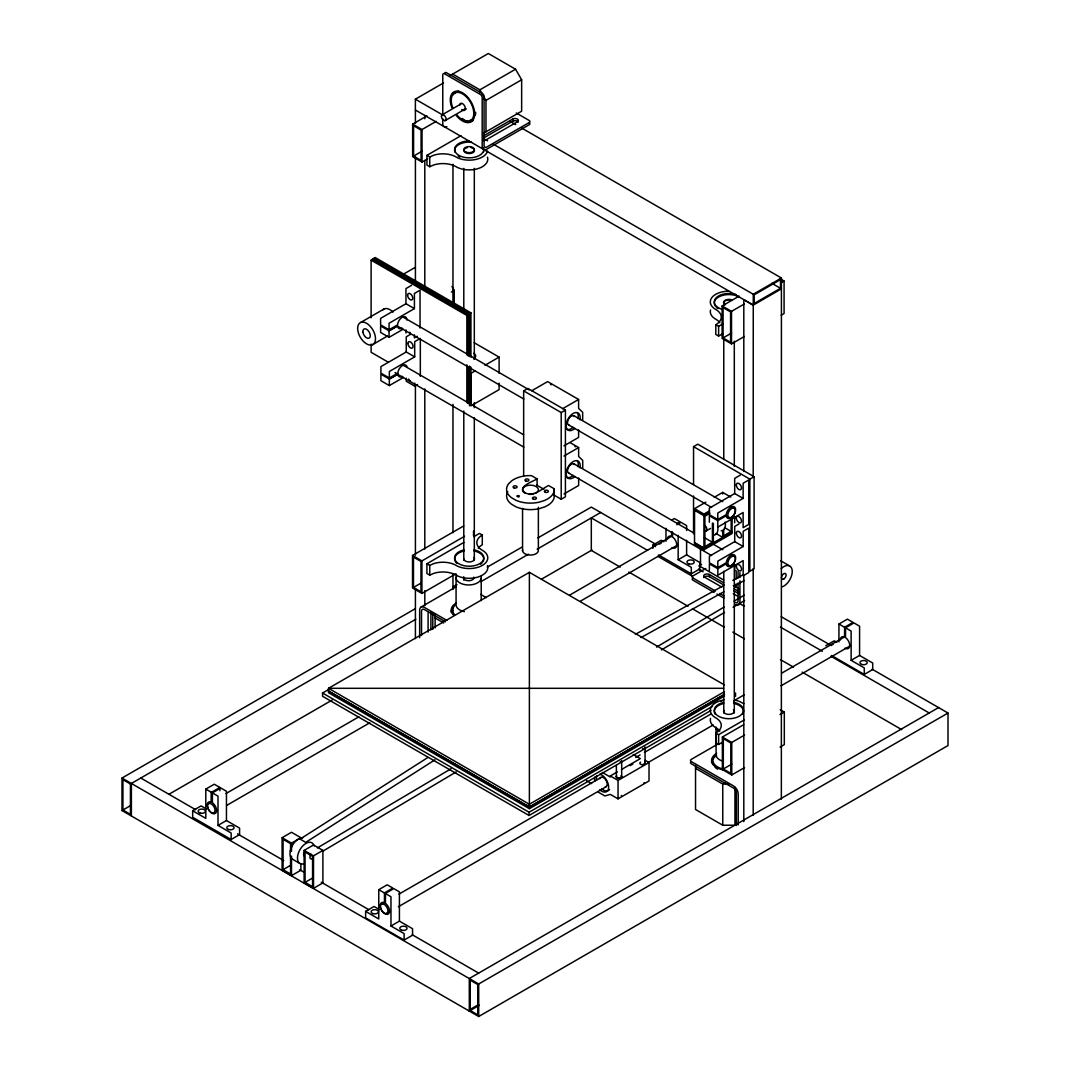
<?xml version="1.0" encoding="UTF-8"?>
<svg xmlns="http://www.w3.org/2000/svg" width="1070" height="1070" viewBox="0 0 1070 1070"><rect width="100%" height="100%" fill="white"/><g stroke="black" fill="none" stroke-linecap="round" stroke-linejoin="round"><path stroke-width="1.5" d="M537.1 478.905C533.716 481.192 515.82 487.077 525.423 493.029C533.943 496.841 541.594 489.003 548.535 485.512L554.166 488.763L554.126 491.29A23.888 13.79 0 0 1 544.79 500.372L539.347 502.138A23.888 13.79 0 0 1 515.7 500.171L511.34 497.603A23.888 13.79 0 0 1 508.504 483.907L511.687 480.805A23.888 13.79 0 0 1 527.63 475.628L531.482 475.655L537.1 478.905L537.1 485.405M420.323 376.279L420.323 338.428L414.692 341.678L414.692 356.858L406.239 351.976L380.907 366.609L380.907 373.109L389.346 377.991L397.853 373.082L397.96 372.159A6.634 3.825 -60 0 1 402.494 365.525A6.634 3.825 -60 0 1 407.028 366.93M644.809 763.953L642.508 764.716M427.92 757.466L300.108 839.107L305.739 842.371L434.955 759.82M322.725 851.252L456.181 771.925M661.38 649.931L724.524 612.401M733.124 607.279L744.613 600.457M317.362 847.922L451.018 768.768M656.539 647.082L724.082 607.078M734.14 601.126L744.212 595.174M450.216 75.502L488.335 53.5L515.553 69.216L521.652 79.782L521.652 111.213L482.731 133.683M415.414 123.384L415.374 99.189L443.528 82.925M427.706 158.775L422.035 162.051L412.645 156.635L412.645 124.12L426.85 115.921M515.553 69.216L479.882 89.813L452.663 74.097M442.084 114.851L461.357 103.723M412.645 124.12L422.035 129.537L436.239 121.338M446.297 119.934L465.57 108.806A3.317 1.913 60 0 0 466.052 108.658M521.652 79.782L485.981 100.379L483.546 98.962M413.582 156.086L421.085 160.433L421.085 130.085L413.582 125.752L413.582 156.086L422.102 151.178M487.452 157.143A18.578 10.727 0 0 1 478.758 168.378A18.578 10.727 0 0 1 457.492 167.495L456.114 166.733A18.658 10.767 0 0 0 433.604 165.021L429.739 166.733L426.93 165.101L426.93 155.351L461.023 135.663M482.731 136.358L512.69 119.064A3.317 1.913 0 0 1 517.385 119.064A3.317 1.913 0 0 1 517.385 121.779L485.994 139.902A3.317 1.913 0 0 1 482.797 140.397M482.731 138.525L512.69 121.231A3.317 1.913 0 0 1 518.241 122.1M516.275 113.005L529.115 120.428A2.648 1.538 0 0 1 529.115 122.595L486.877 146.978A3.986 2.3 -60 0 1 484.055 145.346L484.055 96.581A2.648 1.538 60 0 0 482.182 93.331L446.511 72.733A2.648 1.538 60 0 0 444.705 73.295M371.116 317.75L371.116 260.171L375.195 257.549L470.934 312.828L470.934 357.246M402.36 274.803L415.2 267.393M411.589 285.315L405.958 288.566L405.958 303.733L380.612 318.365L380.612 324.879L389.065 329.747L397.572 324.839L397.679 323.916A6.634 3.825 -60 0 1 402.815 316.974A6.634 3.825 -60 0 1 406.894 319.997M360.804 322.404L384.264 308.855M420.042 328.049L420.042 290.197L414.411 293.447L414.411 308.615L389.065 323.247L389.065 329.747M451.366 292.03L454.228 290.385L451.928 286.412M402.2 328.129A6.634 3.825 -60 0 1 397.679 326.724L397.532 325.895L389.012 330.804L380.612 325.962L380.612 332.462L389.065 337.331L403.149 329.212M397.572 325.922L389.065 330.831L389.065 337.331M372.36 344.767A12.613 7.276 60 0 0 369.565 325.614A12.613 7.276 60 0 0 357.808 330.376A12.613 7.276 60 0 0 372.36 344.767L387.541 335.993M410.465 334.362L406.239 336.809L406.239 351.976M417.22 336.248L414.411 337.879L414.411 334.843M470.934 312.828L469.503 313.657L469.503 356.43M466.854 354.932L466.854 315.449L469.61 313.724L373.764 258.378M414.692 356.858L389.346 371.491L389.346 377.991M397.813 374.139L389.306 379.047L380.907 374.192L380.907 380.693L389.346 385.574L403.43 377.442M402.494 376.359A6.634 3.825 -60 0 1 397.96 374.968L397.853 374.166L389.346 379.074L389.346 385.574M406.239 378.205L406.239 381.241L414.692 386.123L417.501 384.491M475.16 370.929L470.947 373.363L470.947 404.259M485.018 365.244L499.101 357.112L499.101 373.363M470.947 405.878L499.101 389.627L499.101 383.127M523.658 475.909L523.658 390.871L527.871 388.423L565.415 410.104L565.415 496.814L561.202 499.249L553.979 495.076M531.67 390.804L547.626 381.589L578.602 399.471L578.602 408.392L582.682 412.284L582.682 419.881M744.305 336.502L731.519 343.885L722.13 338.468L722.13 305.953L739.183 296.109M753.2 476.899L753.267 294.263L781.421 278.013L521.505 127.945M562.646 408.686L578.602 399.471M722.13 305.953L731.519 311.37L744.305 303.987M781.247 282.667L784.083 281.022L784.083 313.537L781.247 315.182M523.658 390.871L561.202 412.538L565.415 410.104M780.485 288.311L754.203 303.479L754.203 294.812L780.485 279.644L780.485 288.311L771.818 283.309M781.421 288.846L753.2 305.151L743.81 299.734L743.81 471.482M728.59 291.174A18.578 10.727 0 0 0 711.911 297.527A18.578 10.727 0 0 0 714.84 308.922L715.79 309.457A18.658 10.767 0 0 1 715.79 324.691L718.612 326.31L722.865 323.849M715.79 324.691L715.79 334.442L718.612 336.074L722.865 333.613M723.079 337.933L730.583 342.266L730.583 311.918L723.079 307.585L723.079 337.933L731.599 333.011M563.984 445.842L578.602 437.403L578.602 429.966M564.01 456.007L578.643 447.568L578.643 456.489L582.722 460.381L582.722 467.978M456.007 573.734L421.914 593.422L412.525 587.992L412.525 555.477L463.671 525.958M412.525 555.477L421.914 560.907L464.54 536.297M487.452 565.548A18.578 10.727 0 0 1 478.758 576.784A18.578 10.727 0 0 1 457.492 575.901L456.114 575.138A18.658 10.767 0 0 0 433.591 573.426L429.739 575.138L426.917 573.507L426.917 563.756L463.858 542.423M473.796 536.685L479.48 533.408L482.289 535.04A18.658 10.767 0 0 0 482.289 550.261L483.239 550.796A18.578 10.727 0 0 1 482.557 565.281A18.578 10.727 0 0 1 457.492 566.15L456.114 565.375A18.658 10.767 0 0 0 433.591 563.663L429.739 565.375L426.917 563.756M564.01 493.939L578.643 485.499L578.643 478.063M413.475 587.457L420.978 591.79L420.978 561.442L413.475 557.109L413.475 587.457L420.577 583.351M693.547 446.631L697.774 444.197L754.096 476.712L754.096 568.825L749.869 571.273L749.869 479.146L693.547 446.631L693.547 484.469M872.17 669.218L948.007 713.035L948.007 745.549L478.705 1016.5L121.993 810.552L121.993 778.037L415.12 608.79M452.663 587.122L456.997 584.621M487.318 567.113L521.986 547.104M537.862 537.929L591.295 507.086L655.562 544.162M421.018 607.064L456.221 586.735M415.842 619.222L131.383 783.454L131.383 815.969M480.831 581.706L528.473 554.193M537.14 549.191L600.698 512.476M724.47 684.96L529.382 572.33L328.517 688.304L328.517 692.731L529.382 808.693L724.47 696.062M711.002 710.453L529.048 815.487L322.565 696.276L322.565 693.026L328.329 689.695M121.993 810.552L130.66 805.549M168.926 794.288L332.088 700.088M541.473 579.204L592.018 550.02M740.32 475.107L734.689 478.357L734.689 493.537L709.343 508.156L709.343 514.67L717.783 519.538L717.783 513.038L743.128 498.406L743.128 483.239L748.759 479.989L748.759 524.42L743.128 527.67L743.128 512.503L717.783 527.122L717.783 520.622L726.303 515.713L726.396 516.516A6.634 3.825 -60 0 0 733.619 515.379A6.634 3.825 -60 0 0 733.619 506.498A6.634 3.825 -60 0 0 726.396 513.707L726.303 514.63L717.743 519.512M226.452 820.529L226.452 791.265L220.821 788.015L212.368 792.897L217.999 796.147L217.999 825.411L226.452 820.529L239.586 828.113L239.586 834.613L231.147 839.495L192.667 817.279L192.667 810.779L205.801 818.363L205.801 789.098L214.254 784.216L219.885 787.48L219.885 790.743M671.599 520.18L674.421 518.549L680.052 521.799L677.243 523.417M732.107 518.963L732.067 533.542L703.913 549.793L694.524 544.376L694.55 508.665L705.812 502.164M714.265 497.282L722.705 492.401L730.756 497.055M749.869 479.146L754.096 476.712M219.885 787.48L211.432 792.348L205.801 789.098M676.788 524.768L680.988 522.347L686.619 525.597L686.619 530.479M703.913 549.793L703.94 514.082L709.57 510.831M192.667 810.779L201.107 805.897L206.363 808.933M652.834 548.362L652.834 545.111L661.273 540.23L663.908 541.741M703.94 515.7L709.57 512.45M709.918 513.359L704.903 516.262L704.903 546.596L712.419 542.263L712.419 523.096M208.663 803.543L211.552 801.871M225.997 793.539L358.838 716.846M569.668 595.121L672.187 535.936M211.432 802.179L211.486 792.322L211.432 802.179L210.683 801.858A6.634 3.825 60 0 0 208.061 808.679A6.634 3.825 60 0 0 215.752 813.12A6.634 3.825 60 0 0 213.117 803.262L212.368 802.714L212.422 792.87M226.827 805.322L369.792 722.785M580.609 601.059L677.363 545.205M706.213 530.907L710.547 528.406M738.942 524.019L734.716 526.453L734.716 541.634L709.383 556.253L709.383 562.766L717.823 567.635L717.823 561.135L743.168 546.502L743.168 531.335L748.799 528.085L748.799 572.517L743.168 575.767L743.168 560.6L717.823 575.219L717.823 568.718L709.383 563.85L709.383 570.35M678.166 535.348L678.166 559.744L686.619 554.862L699.753 562.445L699.753 568.946L691.314 573.828L658.531 554.902M731.171 518.642L731.171 531.429L723.654 535.762L723.654 529.369M732.107 531.964L703.913 548.174L694.524 542.757M698.764 566.043L701.586 564.412M705.826 568.464L692.986 575.887A2.648 1.538 0 0 0 692.986 578.054A2.648 1.538 0 0 0 692.986 580.221L714.105 592.405M717.783 567.608L726.329 562.726L726.436 561.803A6.634 3.825 -60 0 1 733.659 554.594A6.634 3.825 -60 0 1 733.659 563.475A6.634 3.825 -60 0 1 726.436 564.612L726.329 563.81L717.783 568.692M282.105 837.703L291.495 832.273L300.884 837.703L291.495 843.12L282.105 837.703L282.105 870.218L291.495 875.634L300.884 870.218L300.884 863.704M304.121 850.409L313.51 844.992L322.899 850.409L322.899 882.924L313.51 888.341L304.121 882.924L304.121 850.409L313.51 855.826L322.899 850.409M290.558 851.64L290.558 843.655L283.055 839.321L283.055 869.669L291.093 865.028M305.07 882.375L312.574 886.709L312.574 856.361L305.07 852.028L305.07 882.375L313.109 877.734M378.767 889.692L387.22 884.81L392.851 888.06L384.397 892.942L378.767 889.692L378.767 918.956L365.632 911.372L365.632 917.873L404.112 940.089L412.552 935.207L412.552 928.707L399.418 921.123L390.965 926.005L390.965 896.74L385.334 893.49L385.334 903.307L386.083 903.856A6.634 3.825 60 0 1 388.718 913.713A6.634 3.825 60 0 1 381.027 909.273A6.634 3.825 60 0 1 383.648 902.451L384.451 902.746L384.451 892.915M838.933 624.024L847.386 619.142L853.017 622.392L844.564 627.274L838.933 624.024L838.933 641.906M724.47 691.635L529.382 804.265L328.517 688.304L723.601 688.304M724.47 694.35L529.382 806.981L328.517 691.1M724.47 694.443L529.382 807.074L328.517 691.006M845.032 648.139A6.634 3.825 60 0 0 849.687 646.106A6.634 3.825 60 0 0 846.25 638.188L845.501 637.64L845.554 627.796L853.954 622.941L859.584 626.191L859.584 655.455L872.719 663.039L872.719 669.539L864.279 674.421L831.497 655.495M322.565 693.026L529.048 812.237L712.446 706.361M721.1 701.358L723.989 699.7M365.632 911.372L374.072 906.491L379.328 909.527M825.786 645.705L834.239 640.823L836.874 642.334M381.629 904.137L384.518 902.465M398.963 894.132L601.126 777.422M635.781 757.413L640.114 754.912M644.434 752.411L710.868 714.051M733.966 700.716L744.078 694.885M781.622 673.204L845.153 636.53M385.334 903.307L385.387 893.463L393.787 888.608L399.418 891.858L399.418 921.123M602.29 772.406L610.328 777.047L610.328 775.964L617.363 771.898M621.59 769.464L639.887 758.897M630.029 765.665L632.851 764.047M386.805 913.405A5.31 3.063 60 0 0 385.28 905.233A5.31 3.063 60 0 0 380.559 907.681A5.31 3.063 60 0 0 386.805 913.405L389.694 911.747M398.348 906.745L606.289 786.691M648.166 762.509L713.142 724.992M781.006 685.816L850.329 645.798M610.328 775.964L618.045 780.418L649.022 762.535L649.022 780.966L618.045 798.849L610.328 794.395L604.911 795.96L598.344 792.174M722.25 700.275A18.578 10.727 0 0 0 714.854 717.328L715.803 717.85A18.658 10.767 0 0 1 715.803 733.084L718.612 734.702L744.185 719.949M845.501 627.822L851.131 631.073L851.131 660.324L859.584 655.455M744.546 767.578L731.76 774.961L722.37 769.544L722.37 737.029L743.677 724.724M716.967 744.546L691.287 759.379A2.648 1.538 0 0 0 691.287 761.546L733.525 785.928A6.634 3.825 60 0 1 738.22 794.06L738.22 824.943M715.803 733.084L715.803 742.834L718.612 744.466L722.879 742.005M722.37 737.029L731.76 742.446L744.546 735.063M780.057 714.559L784.31 712.098L784.31 744.613L780.057 747.074M723.307 768.996L730.81 773.329L730.81 742.995L723.307 738.648L723.307 768.996L731.826 764.074M725.192 782.625L722.758 784.043L695.54 768.327M938.591 707.564L469.275 978.528L469.315 1011.083M121.993 778.037L478.705 983.985L948.007 713.035M470.211 1009.411L477.728 1005.078M469.275 1011.043L479.427 1005.252M635.353 634.336L724.096 585.29M732.816 580.462L743.008 574.831M640.983 637.586L723.909 591.75M734.087 586.119L744.279 580.502M426.93 155.351L429.739 156.982L433.604 155.27A18.658 10.767 0 0 1 456.114 156.982L457.492 157.745A18.578 10.727 0 0 0 487.559 151.111M728.857 784.043L722.758 784.043L722.758 825.224L734.956 825.224L734.956 787.333M739.209 297.072L738.073 296.443A14.592 8.426 0 0 0 720.324 296.163A14.592 8.426 0 0 0 715.255 305.993M458.187 156.019L460.02 157.036M509.949 121.284L515.727 124.615M780.057 278.708L784.083 281.022M415.374 99.189L442.806 115.025M483.239 138.364L487.572 140.865M493.35 144.209L753.267 294.263M415.374 110.023L753.267 305.111M372.44 259.274L468.285 314.62L468.285 355.748M371.116 260.171L466.854 315.449M474.13 342.694L499.101 357.112M405.958 303.733L414.411 308.615M734.689 493.537L743.128 498.406M402.186 316.56L529.262 389.935M574.028 415.775L722.758 501.643M731.425 506.645L734.314 508.317A5.31 3.063 -60 0 1 732.468 516.583A5.31 3.063 -60 0 1 727.988 513.72A5.31 3.063 -60 0 1 734.314 508.317M398.187 326.51L523.818 399.043M568.585 424.884L711.537 507.421M725.982 515.753L728.871 517.425M717.783 520.622L709.343 515.753L709.343 522.254M694.55 508.665L703.94 514.082M694.55 510.283L703.966 515.713M724.457 527.55L731.171 531.429M780.779 560.827L789.446 565.829M570.19 442.686L578.643 447.568M734.716 541.634L743.168 546.502M716.017 533.515L722.718 537.381L722.718 530.88M704.368 537.621L712.419 542.263M402.226 364.656L523.524 434.687M574.068 463.872L693.922 533.061M712.687 543.908L722.798 549.739M731.465 554.741L734.354 556.413A5.31 3.063 -60 0 1 732.509 564.679A5.31 3.063 -60 0 1 728.028 561.817A5.31 3.063 -60 0 1 734.354 556.413M388.263 362.195L371.116 352.297L371.116 344.072M694.577 542.811L703.966 548.228L713.356 542.811L713.356 523.297M395.017 372.52L397.853 374.166M396.783 373.778L523.859 447.14M568.625 472.98L711.577 555.517M726.022 563.85L728.897 565.522M723.721 580.047L700.502 566.645L700.502 548.442M733.324 585.584L739.423 589.115M721.835 587.122L704.715 577.238A3.317 1.913 0 0 1 704.715 574.523A3.317 1.913 0 0 1 709.41 574.523L723.681 582.762M733.659 588.527L739.37 591.817M698.884 569.173L701.773 570.832M781.194 616.694L830.293 645.036M698.817 569.32L703.124 571.808M703.859 577.559A3.317 1.913 0 0 1 709.41 576.69L723.681 584.929M733.659 590.693L739.37 593.997M652.834 545.111L655.455 546.623M678.166 559.744L691.314 567.327L691.314 573.828M851.131 660.324L864.279 667.921L864.279 674.421M733.258 593.703L736.106 595.361A3.317 1.913 0 0 0 737.591 595.856M536.645 485.071L543.868 489.244M647.631 550.408L591.309 517.893L591.309 550.408L620.185 567.087M657.729 556.253L692.384 576.262M740.039 603.761L744.372 606.262M780.471 627.114L822.348 651.282M831.015 656.284L929.201 712.981M692.986 578.054L715.509 591.055M719.736 593.489L723.962 595.936M716.927 594.037L723.962 598.103M628.852 572.089L688.063 606.275M692.384 608.776L724.163 627.114M732.816 632.116L744.372 638.777M780.471 659.628L793.472 667.132M802.139 672.134L901.769 729.66M780.297 709.784L784.31 712.098M480.657 594.385L486.288 597.635M446.872 620.399L424.335 607.385A6.634 3.825 60 0 0 419.654 610.101L419.654 637.733M445.454 621.75L424.335 609.552A3.986 2.3 60 0 0 421.526 611.184L421.526 635.567M435.115 617.992L443.702 622.954M645.156 760.315L649.022 762.535M633.266 754.524L639.967 758.389M722.758 825.224L695.54 809.508L695.54 765.505M586.48 780.618L591.63 783.601M299.948 863.503L292.444 859.156A11.944 6.901 -60 0 1 291.709 846.745A11.944 6.901 -60 0 1 302.636 837.93M140.772 778.024L195.636 809.696M237.513 833.878L283.724 860.561M299.6 869.723L303.933 872.224M321.267 882.228L368.923 909.741M412.244 934.752L478.664 973.111M217.999 825.411L231.147 832.995L231.147 839.495M390.965 926.005L404.112 933.588L404.112 940.089M283.055 869.669L290.558 874.003L290.558 856.441M470.265 980.187L477.768 984.534M844.604 627.247L844.564 637.105L843.815 636.784A6.634 3.825 60 0 0 840.338 640.007M781.421 278.013L781.354 799.116M753.2 568.598L753.2 815.38M743.81 574.857L743.81 821.626M739.918 572.624L739.918 577.506M739.918 580.756L739.918 601.888A6.634 3.825 60 0 1 735.224 604.603M738.046 571.54L738.046 578.054M738.046 582.923L738.046 600.805A3.986 2.3 60 0 1 735.224 602.437M736.347 825.492L736.347 792.977A3.986 2.3 60 0 0 733.525 788.095L691.287 763.712A2.648 1.538 0 0 1 690.605 762.228M736.173 570.698L736.173 578.964M736.173 583.926L736.173 587.229M735.545 693.026L735.545 696.276M734.689 516.73L734.689 522.789M734.716 564.826L734.716 570.885M734.301 341.196L734.301 466.252M734.301 565.495L734.301 713.021M731.76 742.446L731.76 774.961M731.519 311.37L731.519 343.885M723.775 337.866L723.775 459.578M723.775 571.3L723.775 713.021M722.705 492.401L722.705 494.032M718.612 326.31L718.612 336.074M718.612 734.702L718.612 744.466M709.41 574.523L709.41 576.69M693.547 495.985L693.547 533.823M686.619 540.23L686.619 554.862M672.589 532.111L672.535 537.046L673.284 537.595A6.634 3.825 60 0 1 676.721 545.526A6.634 3.825 60 0 1 672.067 547.546M671.652 531.563L671.599 536.511L670.85 536.19A6.634 3.825 60 0 0 667.372 539.414M665.968 528.312L665.968 541.313M645.076 747.127L645.076 763.378M621.67 760.636L621.67 776.9M618.045 780.418L618.045 798.849M616.373 765.317L616.373 776.7M561.202 412.538L561.202 499.249M554.166 488.763L554.126 497.791A23.888 13.79 0 0 1 544.79 506.872L539.347 508.638A23.888 13.79 0 0 1 515.7 506.685L511.34 504.104A23.888 13.79 0 0 1 507.768 491.531M538.37 507.247L538.37 549.9M529.382 572.33L529.382 808.693M529.048 812.237L529.048 815.487M522.561 508.357L522.561 550.996M512.69 119.064L512.69 121.231M485.981 131.811L485.981 100.379L479.882 89.813L479.882 92.622M482.289 535.04L482.289 544.79A18.658 10.767 0 0 0 478.25 548.281M481.219 578.268L481.219 600.591M478.705 983.985L478.705 1016.5M477.728 984.32L477.768 1014.868L470.265 1010.535L470.211 979.063M474.318 168.364L474.318 359.319M474.318 402.668L474.318 407.67M474.318 417.674L474.318 560.212M473.542 531.094L473.542 535.883M470.934 367.117L470.934 404.955M469.61 313.724L469.61 356.497M469.61 366.368L469.61 404.206M469.503 366.301L469.503 405.784M468.285 367.264L468.285 403.457M468.178 314.553L468.178 355.681M468.178 367.197L468.178 403.39M466.854 364.803L466.854 402.641M463.791 168.364L463.791 310.099M463.791 411.014L463.791 560.212M463.791 576.877L463.791 580.221M456.074 577.105L456.074 604.202A12.613 7.276 0 0 0 464.407 611.639M454.228 290.385L454.228 303.612M452.958 164.232L452.958 302.623M452.958 404.34L452.958 532.726M452.958 574.416L452.958 589.423M442.766 115.547L442.766 74.9A2.648 1.538 60 0 1 444.638 73.817L480.31 94.414A2.648 1.538 60 0 1 482.182 97.664L482.182 146.429A6.634 3.825 -60 0 0 486.877 149.145L529.115 124.762A2.648 1.538 0 0 0 529.115 122.595M442.766 118.797L442.766 123.679A6.634 3.825 -60 0 0 446.845 126.688M435.115 614.247L435.115 627.876M432.788 612.896L432.788 629.374M430.916 611.813L430.916 629.936M429.739 156.982L429.739 166.733M429.739 565.375L429.739 575.138M428.094 632.076L428.094 613.966A3.317 1.913 -60 0 1 428.415 612.428M424.803 115.466L424.803 118.797M424.803 160.473L424.803 287.201M424.803 388.918L424.803 548.99M424.803 590.667L424.803 605.673M422.035 129.537L422.035 162.051M421.914 560.907L421.914 593.422M415.414 156.728L415.414 281.784M415.414 385.16L415.414 555.236M415.414 588.58L415.414 638.603M414.692 383.087L414.692 386.123M405.958 329.961L405.958 332.997M313.51 855.826L313.51 888.341M291.495 843.12L291.495 851.239M291.495 856.12L291.495 875.634M574.884 446.484A2.648 1.538 60 0 1 575.379 446.832M574.991 476.484A9.951 5.751 -60 0 1 566.164 474.451A9.951 5.751 -60 0 1 573.787 461.237A9.951 5.751 -60 0 1 579.967 467.871M569.414 473.448A5.31 3.063 -60 0 1 568.638 467.068A5.31 3.063 -60 0 1 574.55 464.567M577.385 461.023A9.951 5.751 -60 0 1 578.094 466.787M573.119 475.401A9.951 5.751 -60 0 1 566.311 477.233M410.465 380.973A3.651 2.113 60 0 1 409.797 380.479M409.181 379.823A3.651 2.113 60 0 1 408.646 379.047M382.699 309.952A12.613 7.276 60 0 1 393.038 312.065M717.622 526.48A11.944 6.901 60 0 1 713.69 535.174M725.126 522.133A11.944 6.901 60 0 1 721.193 530.84M704.555 525.316A3.317 1.913 60 0 1 706.895 529.382A3.317 1.913 60 0 1 704.555 530.747M537.849 548.736A7.958 4.601 0 0 1 531.415 555.022A7.958 4.601 0 0 1 522.575 549.806M525.544 493.377A7.958 4.601 0 0 1 524.648 486.609A7.958 4.601 0 0 1 536.391 486.689A7.958 4.601 0 0 1 535.241 493.444M533.435 494.032A7.958 4.601 0 0 1 529.342 494.313M550.502 384.478A2.648 1.538 60 0 1 551.451 384.732M574.951 428.388A9.951 5.751 -60 0 1 566.124 426.355A9.951 5.751 -60 0 1 573.747 413.14A9.951 5.751 -60 0 1 579.927 419.774M569.374 425.352A5.31 3.063 -60 0 1 568.598 418.972A5.31 3.063 -60 0 1 574.51 416.471M577.345 412.926A9.951 5.751 -60 0 1 578.054 418.691M573.079 427.305A9.951 5.751 -60 0 1 566.284 429.137M410.184 332.73A3.651 2.113 60 0 1 409.516 332.248M644.662 762.281A2.648 1.538 0 0 1 644.207 764.368A2.648 1.538 0 0 1 640.569 764.234A2.648 1.538 0 0 1 640.596 762.134M645.009 747.382A2.648 1.538 0 0 1 644.635 747.876M643.177 748.492A2.648 1.538 0 0 1 642.722 748.545M529.356 805.496A1.993 1.15 0 0 1 527.951 805.162M527.951 806.78A1.993 1.15 0 0 1 527.43 806.272M621.282 775.857A2.648 1.538 0 0 1 618.982 778.157L618.299 778.104A2.648 1.538 0 0 1 616.694 775.857A2.648 1.538 0 0 0 617.31 777.957A2.648 1.538 0 0 0 620.827 777.917A2.648 1.538 0 0 0 621.162 775.884M621.55 795.451A2.648 1.538 0 0 1 621.282 795.826M644.394 782.692A2.648 1.538 0 0 1 643.846 782.946M599.802 774.145A9.951 5.751 60 0 1 608.656 787.105A9.951 5.751 60 0 1 599.802 789.847M594.826 781.22A9.951 5.751 60 0 1 594.826 777.021M599.869 778.746A5.31 3.063 60 0 1 605.78 779.843A5.31 3.063 60 0 1 605.379 786.798M609.592 789.54A9.951 5.751 60 0 1 601.674 788.764M596.699 780.137A9.951 5.751 60 0 1 596.699 775.937M831.417 645.558A3.651 2.113 0 0 1 831.778 645.049M832.366 644.621A3.651 2.113 0 0 1 833.115 644.287M659.401 544.028A3.651 2.113 0 0 1 661.033 543.48M621.229 761.385A2.648 1.538 0 0 1 620.199 761.907M304.295 855.96A3.25 1.872 -60 0 1 304.295 852.215M303.733 863.838A11.944 6.901 -60 0 1 299.948 849.7A11.944 6.901 -60 0 1 314.085 845.915M312.881 858.18A3.317 1.913 -60 0 1 310.113 858.193A3.317 1.913 -60 0 1 311.102 854.248M291.468 847.601A3.317 1.913 -60 0 1 291.468 844.885M742.674 714.131A14.592 8.426 0 0 0 739.905 705.866L738.086 704.836A14.592 8.426 0 0 0 733.659 703.418M715.268 714.385A14.592 8.426 0 0 1 723.681 703.512M723.681 702.428A14.592 8.426 0 0 0 717.863 715.817L719.695 716.833A14.592 8.426 0 0 0 739.37 716.151A14.592 8.426 0 0 0 739.905 704.782L738.086 703.752A14.592 8.426 0 0 0 733.659 702.335M710.534 718.358A18.578 10.727 0 0 0 714.854 727.078L715.803 727.613A18.658 10.767 0 0 1 719.842 731.104M734.97 700.154A18.578 10.727 0 0 1 740.601 701.96L741.978 702.736A18.658 10.767 0 0 0 743.81 703.659M733.405 709.825A5.256 3.036 0 0 1 733.485 712.861M732.977 713.289A5.256 3.036 0 0 1 725.58 713.73L724.912 713.369A5.256 3.036 0 0 1 723.922 710.386M724.818 304.308A5.31 3.063 0 0 1 725.286 300.282A5.31 3.063 0 0 1 732.268 300.015M717.863 308.494A14.592 8.426 0 0 1 716.365 307.317M721.795 309.257A14.592 8.426 0 0 1 719.682 308.441L717.863 307.411A14.592 8.426 0 0 1 717.555 296.591A14.592 8.426 0 0 1 735.973 294.544M710.534 309.966A18.578 10.727 0 0 0 714.84 318.686L715.79 319.208A18.658 10.767 0 0 1 719.829 322.712M724.912 304.977A5.256 3.036 0 0 1 726.182 300.376M726.998 300.148A5.256 3.036 0 0 1 730.596 300.122M482.985 561.656A14.592 8.426 0 0 0 480.229 553.391L478.397 552.374A14.592 8.426 0 0 0 473.97 550.943M481.955 562.994A14.592 8.426 0 0 1 480.524 564.211M456.689 563.235A14.592 8.426 0 0 1 463.992 551.037M463.992 549.953A14.592 8.426 0 0 0 458.187 563.342L460.006 564.358A14.592 8.426 0 0 0 479.681 563.676A14.592 8.426 0 0 0 480.229 552.307L478.397 551.291A14.592 8.426 0 0 0 473.97 549.86M473.716 557.35A5.256 3.036 0 0 1 472.646 561.202A5.256 3.036 0 0 1 465.891 561.268L465.223 560.894A5.256 3.036 0 0 1 463.939 558.955M473.756 353.314A6.634 3.825 0 0 1 473.756 358.731M454.884 152.1A14.592 8.426 0 0 1 471.509 142.19M482.837 147.499A14.592 8.426 0 0 1 483.613 151.833M483.533 147.82A14.592 8.426 0 0 1 476.712 156.648A14.592 8.426 0 0 1 460.02 155.952L458.187 154.936A14.592 8.426 0 0 1 455.9 145.988A14.592 8.426 0 0 1 468.981 140.999M473.716 148.944A5.256 3.036 0 0 1 472.659 152.796A5.256 3.036 0 0 1 465.891 152.863L465.236 152.488A5.256 3.036 0 0 1 463.952 150.549M464.621 149.024A5.256 3.036 0 0 1 465.129 148.583M465.771 148.208A5.256 3.036 0 0 1 467.336 147.66M470.934 147.633A5.256 3.036 0 0 1 472.525 148.142M721.488 760.743A12.613 7.276 0 0 1 716.071 754.176L716.071 727.078A12.613 7.276 0 0 0 717.248 730.783M724.363 770.079A17.254 9.964 0 0 1 716.632 753.414M711.577 762.629A17.254 9.964 0 0 1 716.632 755.58M723.414 769.103A15.93 9.202 0 0 1 715.068 755.861M717.595 769.129A15.93 9.202 0 0 1 715.068 767.23M713.476 765.01A15.93 9.202 0 0 1 712.928 762.629M473.809 577.145A5.243 3.023 0 0 1 473.582 578.709M472.967 579.405A5.243 3.023 0 0 1 466.881 580.542A5.243 3.023 0 0 1 463.417 577.452M481.045 576.382A12.613 7.276 0 0 1 467.63 584.942A12.613 7.276 0 0 1 456.77 575.245M453.506 615.076A17.254 9.964 0 0 1 456.248 603.052M451.206 612.267A17.254 9.964 0 0 1 453.506 607.292M454.643 614.742A15.93 9.202 0 0 1 454.643 605.54M452.503 612.308A15.93 9.202 0 0 1 453.051 609.927M451.901 107.816A17.254 9.964 60 0 1 460.354 91.779A17.254 9.964 60 0 1 474.491 116.255A17.254 9.964 60 0 1 456.368 115.56M472.98 120.736A17.254 9.964 60 0 1 465.41 120.442M464.353 119.88A17.254 9.964 60 0 1 462.227 118.436M452.57 95.337A17.254 9.964 60 0 1 453.787 92.649M454.643 93.665A15.93 9.202 60 0 1 458.762 91.284M475.655 112.296A15.93 9.202 60 0 1 475.267 115.44M472.365 119.586A15.93 9.202 60 0 1 470.024 120.308M452.757 107.749A15.93 9.202 60 0 1 460.555 92.943A15.93 9.202 60 0 1 473.609 115.533A15.93 9.202 60 0 1 456.89 114.891M459.699 105.248A3.986 2.3 60 0 1 462.762 103.777A3.986 2.3 60 0 1 465.289 109.046A3.986 2.3 60 0 1 461.785 109.595M465.798 109.421A3.986 2.3 60 0 1 464.393 109.046M781.18 568.611A11.944 6.901 -60 0 1 792.241 570.952A11.944 6.901 -60 0 1 782.076 586.895M517.131 496.092C519.07 499.195 520.836 493.818 517.131 496.092M444.919 120.736L442.579 119.385A3.317 1.913 60 0 1 441.95 114.945A3.317 1.913 60 0 1 445.535 117.018A3.317 1.913 60 0 1 444.919 120.736M130.433 784.002L122.93 779.655L122.93 810.003L130.433 814.337L130.433 784.002M736.361 566.15A3.651 2.113 60 0 0 740.239 570.965A3.651 2.113 60 0 0 740.239 565.803A3.651 2.113 60 0 0 736.361 566.15M736.361 533.087A3.651 2.113 60 0 0 740.239 537.902A3.651 2.113 60 0 0 740.239 532.753A3.651 2.113 60 0 0 736.361 533.087M407.884 343.443A3.651 2.113 60 0 0 411.763 348.258A3.651 2.113 60 0 0 411.763 343.095A3.651 2.113 60 0 0 407.884 343.443M362.931 332.248A5.243 3.023 60 0 0 368.976 338.24A5.243 3.023 60 0 0 367.826 330.269A5.243 3.023 60 0 0 362.931 332.248M514.068 487.92A1.993 1.15 0 0 0 517.077 486.944A1.993 1.15 0 0 0 514.108 485.927A1.993 1.15 0 0 0 514.068 487.92M533.448 499.222A1.993 1.15 0 0 0 536.431 498.232A1.993 1.15 0 0 0 533.448 497.229A1.993 1.15 0 0 0 533.448 499.222M545.406 492.32A1.993 1.15 0 0 0 548.402 491.317A1.993 1.15 0 0 0 545.406 490.327A1.993 1.15 0 0 0 545.406 492.32M525.945 481.072A1.993 1.15 0 0 0 528.928 480.082A1.993 1.15 0 0 0 525.945 479.079A1.993 1.15 0 0 0 525.945 481.072M736.32 518.054A3.651 2.113 60 0 0 740.199 522.869A3.651 2.113 60 0 0 740.199 517.706A3.651 2.113 60 0 0 736.32 518.054M736.32 484.991A3.651 2.113 60 0 0 740.199 489.806A3.651 2.113 60 0 0 740.199 484.656A3.651 2.113 60 0 0 736.32 484.991M407.603 295.2A3.651 2.113 60 0 0 411.468 300.015A3.651 2.113 60 0 0 411.468 294.852A3.651 2.113 60 0 0 407.603 295.2M372.948 913.593A3.651 2.113 0 0 0 378.432 911.774A3.651 2.113 0 0 0 372.948 909.955A3.651 2.113 0 0 0 372.948 913.593M401.584 930.124A3.651 2.113 0 0 0 407.055 928.305A3.651 2.113 0 0 0 401.584 926.473A3.651 2.113 0 0 0 401.584 930.124M861.751 664.457A3.651 2.113 0 0 0 867.222 662.638A3.651 2.113 0 0 0 861.751 660.805A3.651 2.113 0 0 0 861.751 664.457M199.983 813.013A3.651 2.113 0 0 0 205.467 811.18A3.651 2.113 0 0 0 199.983 809.361A3.651 2.113 0 0 0 199.983 813.013M228.619 829.531A3.651 2.113 0 0 0 234.089 827.712A3.651 2.113 0 0 0 228.619 825.88A3.651 2.113 0 0 0 228.619 829.531M207.607 807.088A5.31 3.063 60 0 0 213.839 812.826A5.31 3.063 60 0 0 212.315 804.64A5.31 3.063 60 0 0 207.607 807.088M688.786 563.863A3.651 2.113 0 0 0 694.256 562.044A3.651 2.113 0 0 0 688.786 560.212A3.651 2.113 0 0 0 688.786 563.863M465.824 152.06A5.31 3.063 0 0 0 474.318 150.027A5.31 3.063 0 0 0 467.028 146.791A5.31 3.063 0 0 0 465.824 152.06M783.935 578.923A3.25 1.872 -60 0 0 785.728 573.801A3.25 1.872 -60 0 0 781.755 576.342A3.25 1.872 -60 0 0 783.935 578.923"/></g></svg>
